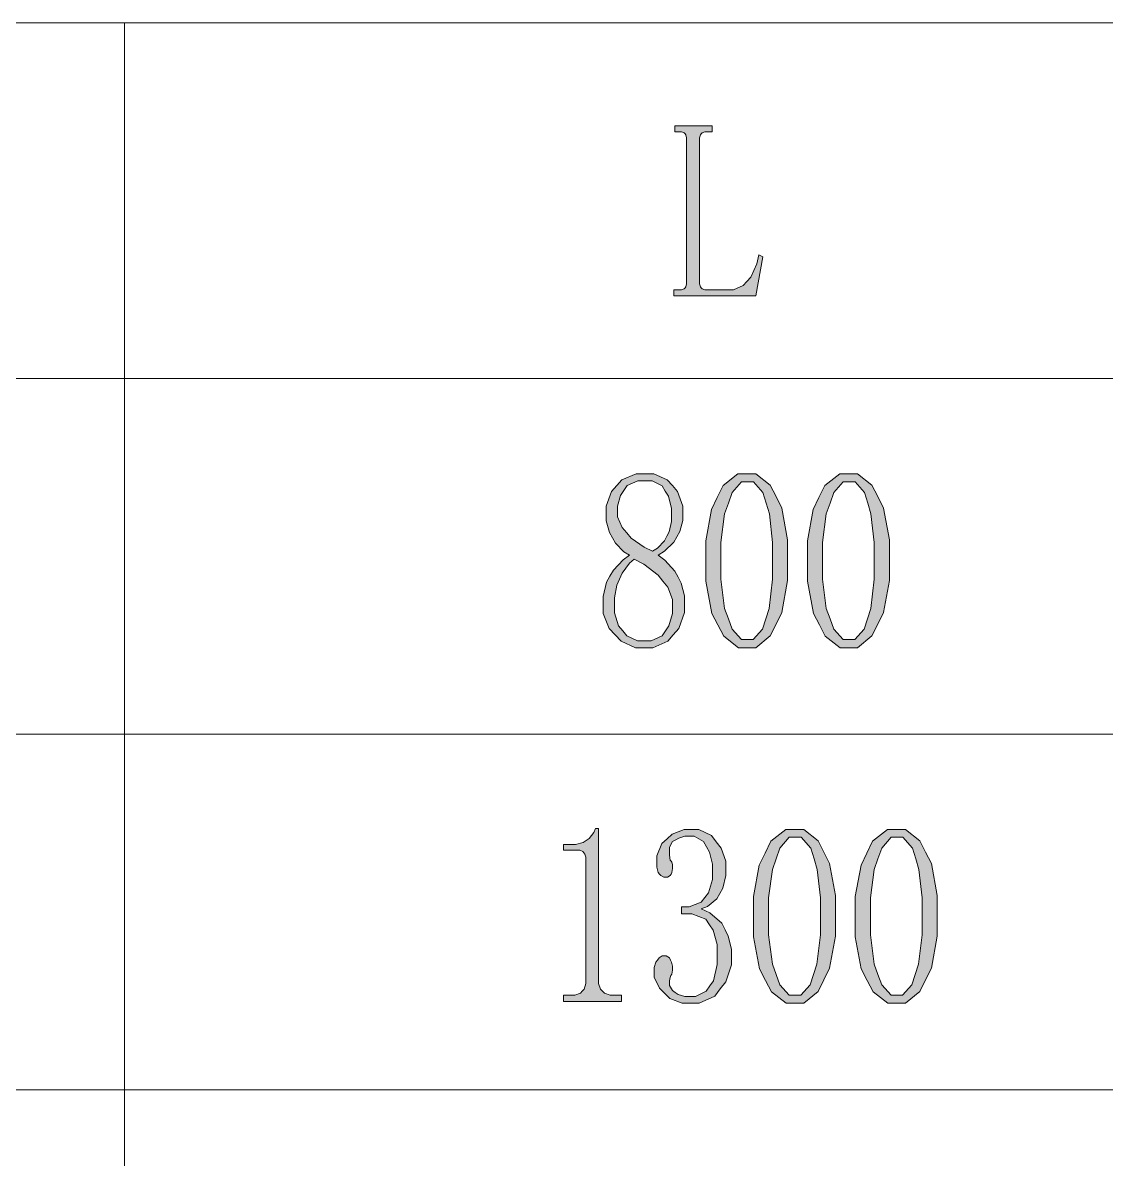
# Model space of a CAD drawing. Header units: millimetres. Extents: x 0 to 586, y 0 to 414.
# Drawn here: x 446.14 to 473.17, y 340.63 to 368.99 of the extents above; entities that cross this region are included whole.
import ezdxf

# ---------------------------------------------------------------- set-up
doc = ezdxf.new("R2010")
doc.units = ezdxf.units.MM

msp = doc.modelspace()

# ---------------------------------------------------------------- hatches: boundary and pattern name
h = msp.add_hatch(color=0)
h.dxf.hatch_style = 2
h.paths.add_polyline_path([(463.017306, 362.5215), (463.017306, 362.472111), (463.042, 362.398028), (463.066694, 362.373333), (463.091389, 362.348639), (463.154889, 362.323944), (463.193694, 362.323944), (463.729917, 362.323944), (463.871028, 362.323944), (464.107389, 362.429778), (464.206167, 362.535611), (464.304944, 362.641444), (464.453111, 362.969528), (464.5025, 363.195306), (464.604806, 363.145917), (464.424889, 362.17225), (462.382306, 362.17225), (462.382306, 362.323944), (462.523417, 362.323944), (462.572806, 362.323944), (462.639833, 362.348639), (462.661, 362.373333), (462.682167, 362.398028), (462.699806, 362.472111), (462.699806, 362.5215), (462.699806, 366.066917), (462.699806, 366.116306), (462.682167, 366.190389), (462.661, 366.215083), (462.639833, 366.239778), (462.572806, 366.264472), (462.523417, 366.264472), (462.403472, 366.264472), (462.403472, 366.416167), (463.334806, 366.416167), (463.334806, 366.264472), (463.193694, 366.264472), (463.154889, 366.264472), (463.091389, 366.239778), (463.066694, 366.215083), (463.042, 366.190389), (463.017306, 366.116306), (463.017306, 366.066917)])
h = msp.add_hatch(color=0)
h.paths.add_polyline_path([(462.643361, 354.513444), (462.643361, 354.277083), (462.50225, 353.878444), (462.364667, 353.719694), (462.227083, 353.557417), (461.860194, 353.395139), (461.630889, 353.395139), (461.42275, 353.395139), (461.066444, 353.557417), (460.918278, 353.719694), (460.766583, 353.878444), (460.618417, 354.252389), (460.618417, 354.464056), (460.618417, 354.672194), (460.703083, 355.032028), (460.78775, 355.180194), (460.872417, 355.331889), (461.115833, 355.589417), (461.274583, 355.702306), (461.133472, 355.7905), (460.921806, 356.005694), (460.847722, 356.136222), (460.773639, 356.26675), (460.696028, 356.559556), (460.696028, 356.718306), (460.696028, 356.929972), (460.826556, 357.289806), (460.957083, 357.437972), (461.084083, 357.586139), (461.440389, 357.734306), (461.669694, 357.734306), (461.877833, 357.734306), (462.2165, 357.586139), (462.347028, 357.437972), (462.474028, 357.289806), (462.604556, 356.929972), (462.604556, 356.718306), (462.604556, 356.570139), (462.530472, 356.291444), (462.452861, 356.160917), (462.378778, 356.030389), (462.145944, 355.801083), (461.987194, 355.702306), (462.156528, 355.578833), (462.403472, 355.307194), (462.484611, 355.1555), (462.562222, 355.007333), (462.643361, 354.686306)])
h.paths.add_polyline_path([(460.897111, 354.464056), (460.897111, 354.262972), (460.999417, 353.941944), (461.10525, 353.818472), (461.207556, 353.695), (461.472139, 353.568), (461.630889, 353.568), (461.817861, 353.568), (462.093028, 353.695), (462.174167, 353.818472), (462.258833, 353.941944), (462.3435, 354.252389), (462.3435, 354.439361), (462.3435, 354.598111), (462.227083, 354.908556), (462.107139, 355.056722), (461.987194, 355.204889), (461.630889, 355.480056), (461.391, 355.603528), (461.274583, 355.50475), (461.091139, 355.257806), (461.024111, 355.106111), (460.960611, 354.957944), (460.897111, 354.636917)])
h.paths.add_polyline_path([(462.325861, 356.693611), (462.325861, 356.866472), (462.24825, 357.173389), (462.167111, 357.303917), (462.0895, 357.430917), (461.839028, 357.561444), (461.669694, 357.561444), (461.482722, 357.561444), (461.214611, 357.437972), (461.133472, 357.3145), (461.052333, 357.191028), (460.974722, 356.929972), (460.974722, 356.792389), (460.974722, 356.658333), (461.087611, 356.390222), (461.204028, 356.259694), (461.316917, 356.129167), (461.641472, 355.899861), (461.849611, 355.801083), (461.969556, 355.875167), (462.145944, 356.062139), (462.205917, 356.175028), (462.265889, 356.284389), (462.325861, 356.545444)])
h = msp.add_hatch(color=0)
h.paths.add_polyline_path([(464.209694, 353.395139), (463.990972, 353.395139), (463.624083, 353.680889), (463.475917, 353.966639), (463.32775, 354.252389), (463.179583, 355.056722), (463.179583, 355.578833), (463.179583, 356.062139), (463.320694, 356.841778), (463.465333, 357.141639), (463.609972, 357.437972), (463.980389, 357.734306), (464.209694, 357.734306), (464.428417, 357.734306), (464.78825, 357.452083), (464.932889, 357.166333), (465.074, 356.880583), (465.218639, 356.086833), (465.218639, 355.578833), (465.218639, 355.070833), (465.074, 354.270028), (464.932889, 353.98075), (464.78825, 353.687944), (464.428417, 353.395139)])
h.paths.add_polyline_path([(464.209694, 357.53675), (464.068583, 357.53675), (463.83575, 357.268639), (463.744028, 357.004056), (463.648778, 356.735944), (463.553528, 356.023333), (463.553528, 355.578833), (463.553528, 355.106111), (463.648778, 354.375861), (463.744028, 354.118333), (463.83575, 353.857278), (464.068583, 353.596222), (464.209694, 353.596222), (464.357861, 353.596222), (464.590694, 353.857278), (464.675361, 354.118333), (464.760028, 354.375861), (464.844694, 355.106111), (464.844694, 355.578833), (464.844694, 356.023333), (464.763556, 356.735944), (464.685944, 357.004056), (464.604806, 357.268639), (464.368444, 357.53675)])
h = msp.add_hatch(color=0)
h.paths.add_polyline_path([(466.746167, 353.395139), (466.527444, 353.395139), (466.160556, 353.680889), (466.012389, 353.966639), (465.864222, 354.252389), (465.716056, 355.056722), (465.716056, 355.578833), (465.716056, 356.062139), (465.860694, 356.841778), (466.001806, 357.141639), (466.146444, 357.437972), (466.520389, 357.734306), (466.746167, 357.734306), (466.964889, 357.734306), (467.324722, 357.452083), (467.469361, 357.166333), (467.614, 356.880583), (467.758639, 356.086833), (467.758639, 355.578833), (467.758639, 355.070833), (467.614, 354.270028), (467.469361, 353.98075), (467.324722, 353.687944), (466.964889, 353.395139)])
h.paths.add_polyline_path([(466.746167, 357.53675), (466.608583, 357.53675), (466.37575, 357.268639), (466.2805, 357.004056), (466.18525, 356.735944), (466.093528, 356.023333), (466.093528, 355.578833), (466.093528, 355.106111), (466.18525, 354.375861), (466.2805, 354.118333), (466.37575, 353.857278), (466.608583, 353.596222), (466.746167, 353.596222), (466.894333, 353.596222), (467.127167, 353.857278), (467.211833, 354.118333), (467.2965, 354.375861), (467.381167, 355.106111), (467.381167, 355.578833), (467.381167, 356.023333), (467.300028, 356.735944), (467.222417, 357.004056), (467.141278, 357.268639), (466.904917, 357.53675)])
h = msp.add_hatch(color=0)
h.dxf.hatch_style = 2
h.paths.add_polyline_path([(460.502, 348.883111), (460.502, 345.118972), (460.502, 345.020194), (460.551389, 344.872028), (460.600778, 344.822639), (460.650167, 344.77325), (460.791278, 344.723861), (460.879472, 344.723861), (461.077028, 344.723861), (461.077028, 344.572167), (459.630639, 344.572167), (459.630639, 344.723861), (459.810556, 344.723861), (459.909333, 344.723861), (460.053972, 344.77325), (460.096306, 344.822639), (460.142167, 344.872028), (460.1845, 345.020194), (460.1845, 345.118972), (460.1845, 348.117583), (460.1845, 348.166972), (460.159806, 348.244583), (460.135111, 348.276333), (460.110417, 348.308083), (460.036333, 348.339833), (459.986944, 348.339833), (459.630639, 348.339833), (459.630639, 348.488), (459.810556, 348.488), (459.926972, 348.488), (460.121, 348.537389), (460.195083, 348.586778), (460.269167, 348.636167), (460.382056, 348.784333), (460.424389, 348.883111)])
h = msp.add_hatch(color=0)
h.dxf.hatch_style = 2
h.paths.add_polyline_path([(463.818111, 345.711639), (463.818111, 345.478806), (463.677, 345.062528), (463.539417, 344.882611), (463.401833, 344.702694), (463.013778, 344.522778), (462.766833, 344.522778), (462.586917, 344.522778), (462.28, 344.64625), (462.153, 344.769722), (462.022472, 344.896722), (461.891944, 345.178944), (461.891944, 345.341222), (461.891944, 345.415306), (461.934278, 345.545833), (461.973083, 345.602278), (462.011889, 345.655194), (462.0895, 345.711639), (462.131833, 345.711639), (462.188278, 345.711639), (462.272944, 345.655194), (462.297639, 345.602278), (462.322333, 345.545833), (462.347028, 345.450583), (462.347028, 345.415306), (462.347028, 345.351806), (462.329389, 345.253028), (462.308222, 345.21775), (462.287056, 345.168361), (462.269417, 345.080167), (462.269417, 345.044889), (462.269417, 344.967278), (462.3435, 344.843806), (462.417583, 344.794417), (462.491667, 344.745028), (462.653944, 344.695639), (462.745667, 344.695639), (462.922056, 344.695639), (463.190167, 344.826167), (463.278361, 344.956694), (463.370083, 345.087222), (463.458278, 345.489389), (463.458278, 345.764556), (463.458278, 345.986806), (463.363028, 346.346639), (463.271306, 346.480694), (463.176056, 346.618278), (462.826806, 346.755861), (462.569278, 346.755861), (462.569278, 346.928722), (462.766833, 346.928722), (463.059639, 347.045139), (463.151361, 347.165083), (463.246611, 347.2815), (463.341861, 347.609583), (463.341861, 347.82125), (463.341861, 347.994111), (463.267778, 348.2975), (463.193694, 348.428028), (463.119611, 348.558556), (462.886778, 348.689083), (462.728028, 348.689083), (462.657472, 348.689083), (462.509306, 348.64675), (462.431694, 348.600889), (462.350556, 348.558556), (462.272944, 348.417444), (462.272944, 348.318667), (462.272944, 348.219889), (462.290583, 348.092889), (462.31175, 348.068194), (462.332917, 348.0435), (462.350556, 347.983528), (462.350556, 347.944722), (462.350556, 347.88475), (462.332917, 347.785972), (462.31175, 347.747167), (462.290583, 347.711889), (462.223556, 347.673083), (462.170639, 347.673083), (462.131833, 347.673083), (462.05775, 347.711889), (462.022472, 347.747167), (461.987194, 347.785972), (461.955444, 347.920028), (461.955444, 348.018806), (461.955444, 348.205778), (462.082444, 348.509167), (462.212972, 348.625583), (462.339972, 348.745528), (462.636306, 348.861944), (462.805639, 348.861944), (463.003194, 348.861944), (463.320694, 348.706722), (463.440639, 348.5515), (463.560583, 348.396278), (463.677, 348.068194), (463.677, 347.895333), (463.677, 347.708361), (463.602917, 347.394389), (463.528833, 347.263861), (463.45475, 347.133333), (463.221917, 346.939306), (463.063167, 346.879333), (463.281889, 346.780556), (463.578222, 346.5195), (463.659361, 346.357222), (463.736972, 346.198472), (463.818111, 345.873917)])
h = msp.add_hatch(color=0)
h.paths.add_polyline_path([(465.402083, 344.522778), (465.183361, 344.522778), (464.816472, 344.808528), (464.668306, 345.094278), (464.520139, 345.380028), (464.371972, 346.184361), (464.371972, 346.706472), (464.371972, 347.189778), (464.513083, 347.969417), (464.657722, 348.26575), (464.802361, 348.565611), (465.172778, 348.861944), (465.402083, 348.861944), (465.620806, 348.861944), (465.980639, 348.576194), (466.125278, 348.290444), (466.266389, 348.008222), (466.411028, 347.214472), (466.411028, 346.706472), (466.411028, 346.198472), (466.266389, 345.397667), (466.125278, 345.104861), (465.980639, 344.815583), (465.620806, 344.522778)])
h.paths.add_polyline_path([(465.402083, 348.664389), (465.260972, 348.664389), (465.028139, 348.396278), (464.936417, 348.131694), (464.841167, 347.863583), (464.745917, 347.150972), (464.745917, 346.706472), (464.745917, 346.23375), (464.841167, 345.5035), (464.936417, 345.242444), (465.028139, 344.984917), (465.260972, 344.723861), (465.402083, 344.723861), (465.55025, 344.723861), (465.783083, 344.984917), (465.86775, 345.242444), (465.952417, 345.5035), (466.037083, 346.23375), (466.037083, 346.706472), (466.037083, 347.150972), (465.955944, 347.863583), (465.878333, 348.131694), (465.797194, 348.396278), (465.560833, 348.664389)])
h = msp.add_hatch(color=0)
h.paths.add_polyline_path([(467.938556, 344.522778), (467.719833, 344.522778), (467.352944, 344.808528), (467.204778, 345.094278), (467.056611, 345.380028), (466.908444, 346.184361), (466.908444, 346.706472), (466.908444, 347.189778), (467.053083, 347.969417), (467.194194, 348.26575), (467.338833, 348.565611), (467.712778, 348.861944), (467.938556, 348.861944), (468.157278, 348.861944), (468.517111, 348.576194), (468.66175, 348.290444), (468.806389, 348.008222), (468.951028, 347.214472), (468.951028, 346.706472), (468.951028, 346.198472), (468.806389, 345.397667), (468.66175, 345.104861), (468.517111, 344.815583), (468.157278, 344.522778)])
h.paths.add_polyline_path([(467.938556, 348.664389), (467.800972, 348.664389), (467.568139, 348.396278), (467.472889, 348.131694), (467.377639, 347.863583), (467.285917, 347.150972), (467.285917, 346.706472), (467.285917, 346.23375), (467.377639, 345.5035), (467.472889, 345.242444), (467.568139, 344.984917), (467.800972, 344.723861), (467.938556, 344.723861), (468.086722, 344.723861), (468.319556, 344.984917), (468.404222, 345.242444), (468.488889, 345.5035), (468.573556, 346.23375), (468.573556, 346.706472), (468.573556, 347.150972), (468.492417, 347.863583), (468.414806, 348.131694), (468.333667, 348.396278), (468.097306, 348.664389)])

# ---------------------------------------------------------------- linework, layer by layer
at = {"color": 0, "lineweight": 0}
for points in [[(419.1, 368.987917), (524.164278, 368.987917)], [(448.676889, 368.987917), (448.676889, 306.874333)], [(419.1, 360.112028), (524.164278, 360.112028)], [(419.1, 351.239667), (524.164278, 351.239667)], [(419.1, 342.367306), (524.164278, 342.367306)]]:
    msp.add_lwpolyline(points, dxfattribs=at)
for points in [[(463.017306, 362.5215), (463.017306, 362.472111), (463.042, 362.398028), (463.066694, 362.373333), (463.091389, 362.348639), (463.154889, 362.323944), (463.193694, 362.323944), (463.729917, 362.323944), (463.871028, 362.323944), (464.107389, 362.429778), (464.206167, 362.535611), (464.304944, 362.641444), (464.453111, 362.969528), (464.5025, 363.195306), (464.604806, 363.145917), (464.424889, 362.17225), (462.382306, 362.17225), (462.382306, 362.323944), (462.523417, 362.323944), (462.572806, 362.323944), (462.639833, 362.348639), (462.661, 362.373333), (462.682167, 362.398028), (462.699806, 362.472111), (462.699806, 362.5215), (462.699806, 366.066917), (462.699806, 366.116306), (462.682167, 366.190389), (462.661, 366.215083), (462.639833, 366.239778), (462.572806, 366.264472), (462.523417, 366.264472), (462.403472, 366.264472), (462.403472, 366.416167), (463.334806, 366.416167), (463.334806, 366.264472), (463.193694, 366.264472), (463.154889, 366.264472), (463.091389, 366.239778), (463.066694, 366.215083), (463.042, 366.190389), (463.017306, 366.116306), (463.017306, 366.066917)], [(462.643361, 354.513444), (462.643361, 354.277083), (462.50225, 353.878444), (462.364667, 353.719694), (462.227083, 353.557417), (461.860194, 353.395139), (461.630889, 353.395139), (461.42275, 353.395139), (461.066444, 353.557417), (460.918278, 353.719694), (460.766583, 353.878444), (460.618417, 354.252389), (460.618417, 354.464056), (460.618417, 354.672194), (460.703083, 355.032028), (460.78775, 355.180194), (460.872417, 355.331889), (461.115833, 355.589417), (461.274583, 355.702306), (461.133472, 355.7905), (460.921806, 356.005694), (460.847722, 356.136222), (460.773639, 356.26675), (460.696028, 356.559556), (460.696028, 356.718306), (460.696028, 356.929972), (460.826556, 357.289806), (460.957083, 357.437972), (461.084083, 357.586139), (461.440389, 357.734306), (461.669694, 357.734306), (461.877833, 357.734306), (462.2165, 357.586139), (462.347028, 357.437972), (462.474028, 357.289806), (462.604556, 356.929972), (462.604556, 356.718306), (462.604556, 356.570139), (462.530472, 356.291444), (462.452861, 356.160917), (462.378778, 356.030389), (462.145944, 355.801083), (461.987194, 355.702306), (462.156528, 355.578833), (462.403472, 355.307194), (462.484611, 355.1555), (462.562222, 355.007333), (462.643361, 354.686306)], [(464.209694, 353.395139), (463.990972, 353.395139), (463.624083, 353.680889), (463.475917, 353.966639), (463.32775, 354.252389), (463.179583, 355.056722), (463.179583, 355.578833), (463.179583, 356.062139), (463.320694, 356.841778), (463.465333, 357.141639), (463.609972, 357.437972), (463.980389, 357.734306), (464.209694, 357.734306), (464.428417, 357.734306), (464.78825, 357.452083), (464.932889, 357.166333), (465.074, 356.880583), (465.218639, 356.086833), (465.218639, 355.578833), (465.218639, 355.070833), (465.074, 354.270028), (464.932889, 353.98075), (464.78825, 353.687944), (464.428417, 353.395139)], [(466.746167, 353.395139), (466.527444, 353.395139), (466.160556, 353.680889), (466.012389, 353.966639), (465.864222, 354.252389), (465.716056, 355.056722), (465.716056, 355.578833), (465.716056, 356.062139), (465.860694, 356.841778), (466.001806, 357.141639), (466.146444, 357.437972), (466.520389, 357.734306), (466.746167, 357.734306), (466.964889, 357.734306), (467.324722, 357.452083), (467.469361, 357.166333), (467.614, 356.880583), (467.758639, 356.086833), (467.758639, 355.578833), (467.758639, 355.070833), (467.614, 354.270028), (467.469361, 353.98075), (467.324722, 353.687944), (466.964889, 353.395139)], [(462.325861, 356.693611), (462.325861, 356.866472), (462.24825, 357.173389), (462.167111, 357.303917), (462.0895, 357.430917), (461.839028, 357.561444), (461.669694, 357.561444), (461.482722, 357.561444), (461.214611, 357.437972), (461.133472, 357.3145), (461.052333, 357.191028), (460.974722, 356.929972), (460.974722, 356.792389), (460.974722, 356.658333), (461.087611, 356.390222), (461.204028, 356.259694), (461.316917, 356.129167), (461.641472, 355.899861), (461.849611, 355.801083), (461.969556, 355.875167), (462.145944, 356.062139), (462.205917, 356.175028), (462.265889, 356.284389), (462.325861, 356.545444)], [(464.209694, 357.53675), (464.068583, 357.53675), (463.83575, 357.268639), (463.744028, 357.004056), (463.648778, 356.735944), (463.553528, 356.023333), (463.553528, 355.578833), (463.553528, 355.106111), (463.648778, 354.375861), (463.744028, 354.118333), (463.83575, 353.857278), (464.068583, 353.596222), (464.209694, 353.596222), (464.357861, 353.596222), (464.590694, 353.857278), (464.675361, 354.118333), (464.760028, 354.375861), (464.844694, 355.106111), (464.844694, 355.578833), (464.844694, 356.023333), (464.763556, 356.735944), (464.685944, 357.004056), (464.604806, 357.268639), (464.368444, 357.53675)], [(466.746167, 357.53675), (466.608583, 357.53675), (466.37575, 357.268639), (466.2805, 357.004056), (466.18525, 356.735944), (466.093528, 356.023333), (466.093528, 355.578833), (466.093528, 355.106111), (466.18525, 354.375861), (466.2805, 354.118333), (466.37575, 353.857278), (466.608583, 353.596222), (466.746167, 353.596222), (466.894333, 353.596222), (467.127167, 353.857278), (467.211833, 354.118333), (467.2965, 354.375861), (467.381167, 355.106111), (467.381167, 355.578833), (467.381167, 356.023333), (467.300028, 356.735944), (467.222417, 357.004056), (467.141278, 357.268639), (466.904917, 357.53675)], [(460.897111, 354.464056), (460.897111, 354.262972), (460.999417, 353.941944), (461.10525, 353.818472), (461.207556, 353.695), (461.472139, 353.568), (461.630889, 353.568), (461.817861, 353.568), (462.093028, 353.695), (462.174167, 353.818472), (462.258833, 353.941944), (462.3435, 354.252389), (462.3435, 354.439361), (462.3435, 354.598111), (462.227083, 354.908556), (462.107139, 355.056722), (461.987194, 355.204889), (461.630889, 355.480056), (461.391, 355.603528), (461.274583, 355.50475), (461.091139, 355.257806), (461.024111, 355.106111), (460.960611, 354.957944), (460.897111, 354.636917)], [(460.502, 348.883111), (460.502, 345.118972), (460.502, 345.020194), (460.551389, 344.872028), (460.600778, 344.822639), (460.650167, 344.77325), (460.791278, 344.723861), (460.879472, 344.723861), (461.077028, 344.723861), (461.077028, 344.572167), (459.630639, 344.572167), (459.630639, 344.723861), (459.810556, 344.723861), (459.909333, 344.723861), (460.053972, 344.77325), (460.096306, 344.822639), (460.142167, 344.872028), (460.1845, 345.020194), (460.1845, 345.118972), (460.1845, 348.117583), (460.1845, 348.166972), (460.159806, 348.244583), (460.135111, 348.276333), (460.110417, 348.308083), (460.036333, 348.339833), (459.986944, 348.339833), (459.630639, 348.339833), (459.630639, 348.488), (459.810556, 348.488), (459.926972, 348.488), (460.121, 348.537389), (460.195083, 348.586778), (460.269167, 348.636167), (460.382056, 348.784333), (460.424389, 348.883111)], [(463.818111, 345.711639), (463.818111, 345.478806), (463.677, 345.062528), (463.539417, 344.882611), (463.401833, 344.702694), (463.013778, 344.522778), (462.766833, 344.522778), (462.586917, 344.522778), (462.28, 344.64625), (462.153, 344.769722), (462.022472, 344.896722), (461.891944, 345.178944), (461.891944, 345.341222), (461.891944, 345.415306), (461.934278, 345.545833), (461.973083, 345.602278), (462.011889, 345.655194), (462.0895, 345.711639), (462.131833, 345.711639), (462.188278, 345.711639), (462.272944, 345.655194), (462.297639, 345.602278), (462.322333, 345.545833), (462.347028, 345.450583), (462.347028, 345.415306), (462.347028, 345.351806), (462.329389, 345.253028), (462.308222, 345.21775), (462.287056, 345.168361), (462.269417, 345.080167), (462.269417, 345.044889), (462.269417, 344.967278), (462.3435, 344.843806), (462.417583, 344.794417), (462.491667, 344.745028), (462.653944, 344.695639), (462.745667, 344.695639), (462.922056, 344.695639), (463.190167, 344.826167), (463.278361, 344.956694), (463.370083, 345.087222), (463.458278, 345.489389), (463.458278, 345.764556), (463.458278, 345.986806), (463.363028, 346.346639), (463.271306, 346.480694), (463.176056, 346.618278), (462.826806, 346.755861), (462.569278, 346.755861), (462.569278, 346.928722), (462.766833, 346.928722), (463.059639, 347.045139), (463.151361, 347.165083), (463.246611, 347.2815), (463.341861, 347.609583), (463.341861, 347.82125), (463.341861, 347.994111), (463.267778, 348.2975), (463.193694, 348.428028), (463.119611, 348.558556), (462.886778, 348.689083), (462.728028, 348.689083), (462.657472, 348.689083), (462.509306, 348.64675), (462.431694, 348.600889), (462.350556, 348.558556), (462.272944, 348.417444), (462.272944, 348.318667), (462.272944, 348.219889), (462.290583, 348.092889), (462.31175, 348.068194), (462.332917, 348.0435), (462.350556, 347.983528), (462.350556, 347.944722), (462.350556, 347.88475), (462.332917, 347.785972), (462.31175, 347.747167), (462.290583, 347.711889), (462.223556, 347.673083), (462.170639, 347.673083), (462.131833, 347.673083), (462.05775, 347.711889), (462.022472, 347.747167), (461.987194, 347.785972), (461.955444, 347.920028), (461.955444, 348.018806), (461.955444, 348.205778), (462.082444, 348.509167), (462.212972, 348.625583), (462.339972, 348.745528), (462.636306, 348.861944), (462.805639, 348.861944), (463.003194, 348.861944), (463.320694, 348.706722), (463.440639, 348.5515), (463.560583, 348.396278), (463.677, 348.068194), (463.677, 347.895333), (463.677, 347.708361), (463.602917, 347.394389), (463.528833, 347.263861), (463.45475, 347.133333), (463.221917, 346.939306), (463.063167, 346.879333), (463.281889, 346.780556), (463.578222, 346.5195), (463.659361, 346.357222), (463.736972, 346.198472), (463.818111, 345.873917)], [(465.402083, 344.522778), (465.183361, 344.522778), (464.816472, 344.808528), (464.668306, 345.094278), (464.520139, 345.380028), (464.371972, 346.184361), (464.371972, 346.706472), (464.371972, 347.189778), (464.513083, 347.969417), (464.657722, 348.26575), (464.802361, 348.565611), (465.172778, 348.861944), (465.402083, 348.861944), (465.620806, 348.861944), (465.980639, 348.576194), (466.125278, 348.290444), (466.266389, 348.008222), (466.411028, 347.214472), (466.411028, 346.706472), (466.411028, 346.198472), (466.266389, 345.397667), (466.125278, 345.104861), (465.980639, 344.815583), (465.620806, 344.522778)], [(467.938556, 344.522778), (467.719833, 344.522778), (467.352944, 344.808528), (467.204778, 345.094278), (467.056611, 345.380028), (466.908444, 346.184361), (466.908444, 346.706472), (466.908444, 347.189778), (467.053083, 347.969417), (467.194194, 348.26575), (467.338833, 348.565611), (467.712778, 348.861944), (467.938556, 348.861944), (468.157278, 348.861944), (468.517111, 348.576194), (468.66175, 348.290444), (468.806389, 348.008222), (468.951028, 347.214472), (468.951028, 346.706472), (468.951028, 346.198472), (468.806389, 345.397667), (468.66175, 345.104861), (468.517111, 344.815583), (468.157278, 344.522778)], [(465.402083, 348.664389), (465.260972, 348.664389), (465.028139, 348.396278), (464.936417, 348.131694), (464.841167, 347.863583), (464.745917, 347.150972), (464.745917, 346.706472), (464.745917, 346.23375), (464.841167, 345.5035), (464.936417, 345.242444), (465.028139, 344.984917), (465.260972, 344.723861), (465.402083, 344.723861), (465.55025, 344.723861), (465.783083, 344.984917), (465.86775, 345.242444), (465.952417, 345.5035), (466.037083, 346.23375), (466.037083, 346.706472), (466.037083, 347.150972), (465.955944, 347.863583), (465.878333, 348.131694), (465.797194, 348.396278), (465.560833, 348.664389)], [(467.938556, 348.664389), (467.800972, 348.664389), (467.568139, 348.396278), (467.472889, 348.131694), (467.377639, 347.863583), (467.285917, 347.150972), (467.285917, 346.706472), (467.285917, 346.23375), (467.377639, 345.5035), (467.472889, 345.242444), (467.568139, 344.984917), (467.800972, 344.723861), (467.938556, 344.723861), (468.086722, 344.723861), (468.319556, 344.984917), (468.404222, 345.242444), (468.488889, 345.5035), (468.573556, 346.23375), (468.573556, 346.706472), (468.573556, 347.150972), (468.492417, 347.863583), (468.414806, 348.131694), (468.333667, 348.396278), (468.097306, 348.664389)]]:
    msp.add_lwpolyline(points, close=True, dxfattribs=at)

doc.saveas('drawing.dxf')
